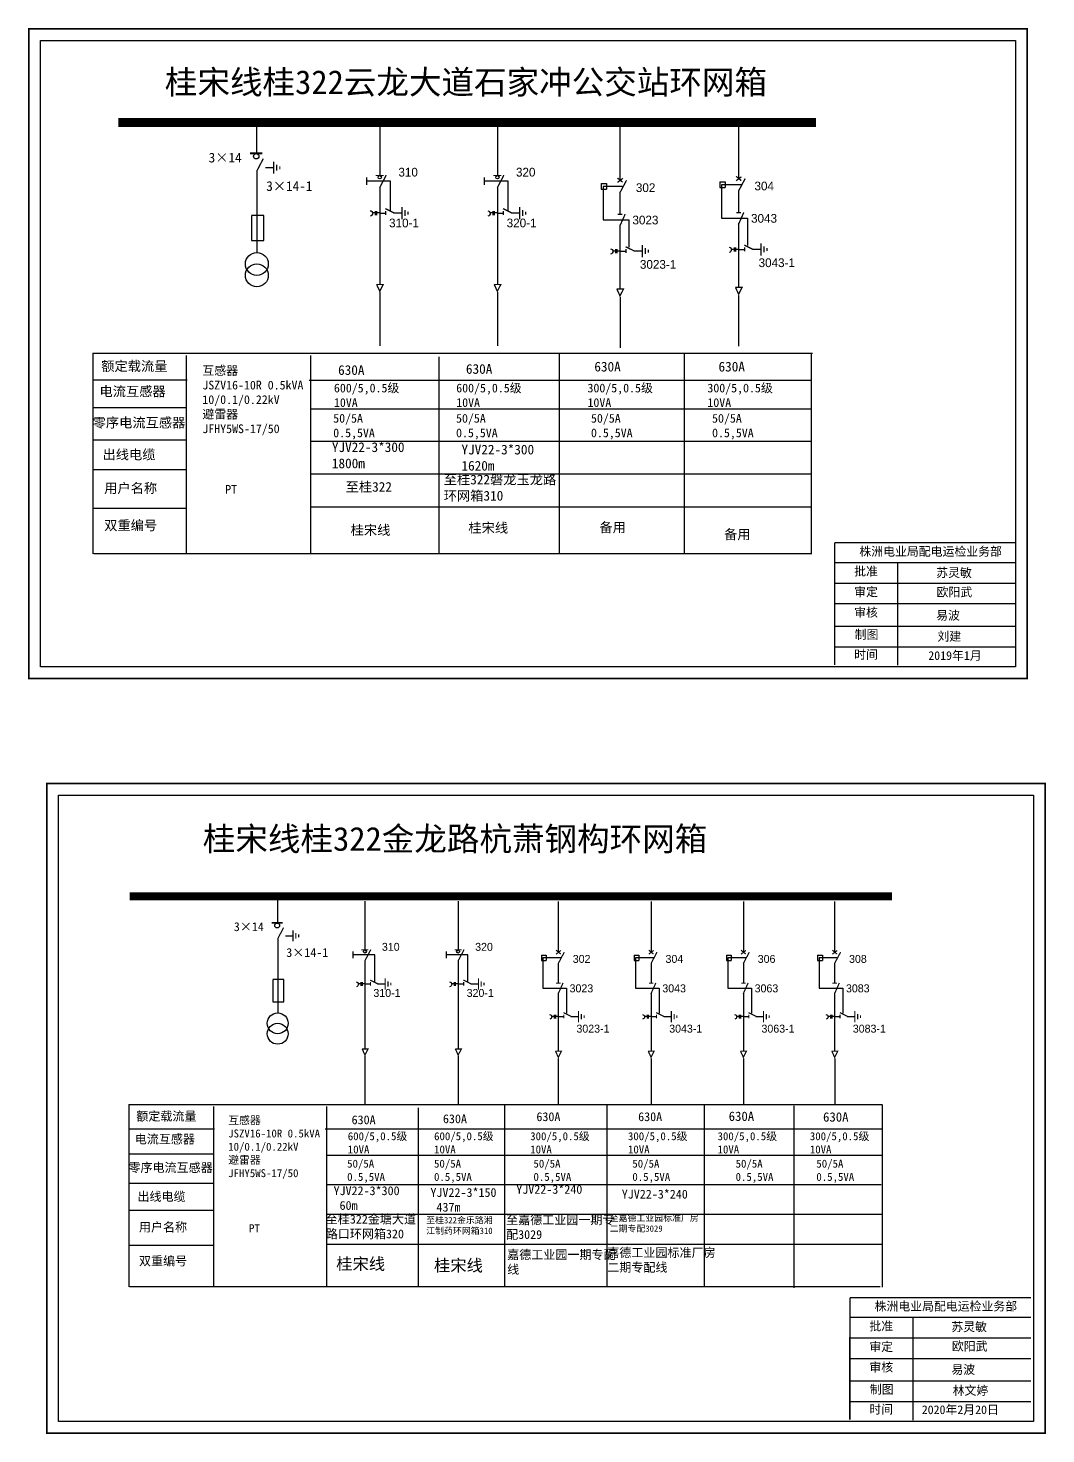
# Model space of a CAD drawing. Extents: x 1290 to 1704, y -528 to -159.
# Drawn here: x 1557.4 to 1685.4, y -527.8 to -351 of the extents above; entities that cross this region are included whole.
import ezdxf

# ---------------------------------------------------------------- set-up
doc = ezdxf.new("R2010")
doc.units = 0
doc.header["$LTSCALE"] = 0.774411
doc.linetypes.add('ACAD_ISO02W100', pattern=[15, 12, -3])
doc.linetypes.add('CENTER', pattern=[50.8, 31.75, -6.35, 6.35, -6.35])
doc.layers.get('0').update_dxf_attribs({"linetype": 'CONTINUOUS'})
doc.layers.add('2', color=7, linetype='CONTINUOUS')
doc.styles.add('hztxt_txtstyle_0.00_0_0', font='simkai.ttf')
doc.styles.add('hztxt_txtstyle_1.80_0_0', font='', dxfattribs={"height": 1.8, "bigfont": 'hztxt.shx'})
doc.styles.add('hztxt_txtstyle_2.70_0_0', font='simkai.ttf', dxfattribs={"height": 2.7})
doc.styles.add('KaiTi_GB2312_txtstyle_1.09_0_0', font='', dxfattribs={"height": 1.0944})
doc.styles.add('KaiTi_txtstyle_0.80_0_0', font='simkai.ttf', dxfattribs={"height": 0.8})
doc.styles.add('KaiTi_txtstyle_1.11_0_0', font='simkai.ttf', dxfattribs={"height": 1.109414})
doc.styles.get("Standard").update_dxf_attribs({"font": '', "height": 2.5})
doc.styles.add('字体', font='', dxfattribs={"height": 2.5})
doc.styles.get('hztxt_txtstyle_1.80_0_0').set_extended_font_data('hztxt')
doc.styles.get('KaiTi_GB2312_txtstyle_1.09_0_0').set_extended_font_data('KaiTi_GB2312')
doc.styles.get('Standard').set_extended_font_data('SimSun')
doc.styles.get('字体').set_extended_font_data('KaiTi_GB2312')

# ---------------------------------------------------------------- blocks, each defined once
blk = doc.blocks.new('JD')
for points in [[(-2, 0.2), (-2, -0.2), (2, 0.2), (2, -0.2)], [(1, -1.2), (1, -0.8), (-1, -1.2), (-1, -0.8)], [(-0.5, -1.8), (-0.5, -2.2), (0.5, -1.8), (0.5, -2.2)]]:
    blk.add_trace(points)

msp = doc.modelspace()

# ---------------------------------------------------------------- linework, layer by layer
at = {"color": 0}
for p, q in [((1586.15, -363.09), (1586.15, -366.71)), ((1601.62, -362.8), (1601.62, -369.53)), ((1616.41, -362.8), (1616.41, -369.53)), ((1631.82, -363.11), (1631.82, -370.17)), ((1646.73, -362.9), (1646.73, -369.96)), ((1586.17, -368.95), (1586.17, -379.21)), ((1587.25, -368.54), (1588.29, -368.54)), ((1601.62, -371.03), (1601.62, -383.24)), ((1616.41, -371.03), (1616.41, -383.24)), ((1629.48, -370.55), (1630.14, -370.55)), ((1629.48, -370.55), (1629.48, -371.28)), ((1630.14, -370.55), (1630.14, -371.28)), ((1644.39, -370.34), (1645.05, -370.34)), ((1644.39, -370.34), (1644.39, -371.08)), ((1644.39, -371.08), (1645.05, -371.08)), ((1645.05, -370.34), (1645.05, -371.08)), ((1629.48, -371.28), (1630.14, -371.28)), ((1631.82, -371.67), (1631.82, -374.39)), ((1646.73, -371.46), (1646.73, -374.18)), ((1601.62, -374.27), (1602.38, -374.27)), ((1603.37, -374.25), (1604.41, -374.25)), ((1616.41, -374.27), (1617.17, -374.27)), ((1618.16, -374.25), (1619.2, -374.25)), ((1631.82, -375.75), (1631.82, -383.79)), ((1646.73, -375.54), (1646.73, -383.58)), ((1631.82, -379.05), (1632.58, -379.05)), ((1633.57, -379.03), (1634.61, -379.03)), ((1646.73, -378.85), (1647.5, -378.85)), ((1648.49, -378.82), (1649.52, -378.82)), ((1577.42, -395.3), (1565.64, -395.3)), ((1577.37, -398.76), (1565.6, -398.76)), ((1577.37, -402.85), (1565.6, -402.85)), ((1577.33, -406.58), (1565.55, -406.58)), ((1577.37, -411.43), (1565.6, -411.43)), ((1611.48, -460.8), (1611.48, -466.92)), ((1624.07, -460.84), (1624.07, -467.25)), ((1635.73, -460.84), (1635.73, -467.25)), ((1647.33, -460.84), (1647.33, -467.25)), ((1658.8, -460.84), (1658.8, -467.25)), ((1611.48, -468.28), (1611.48, -479.38)), ((1621.94, -467.6), (1622.54, -467.6)), ((1621.94, -467.6), (1621.94, -468.27)), ((1621.94, -468.27), (1622.54, -468.27)), ((1622.54, -467.6), (1622.54, -468.27)), ((1633.6, -467.6), (1634.2, -467.6)), ((1633.6, -467.6), (1633.6, -468.27)), ((1633.6, -468.27), (1634.2, -468.27)), ((1634.2, -467.6), (1634.2, -468.27)), ((1645.2, -467.6), (1645.8, -467.6)), ((1645.2, -467.6), (1645.2, -468.27)), ((1645.2, -468.27), (1645.8, -468.27)), ((1645.8, -467.6), (1645.8, -468.27)), ((1656.67, -467.6), (1657.27, -467.6)), ((1656.67, -467.6), (1656.67, -468.27)), ((1656.67, -468.27), (1657.27, -468.27)), ((1657.27, -467.6), (1657.27, -468.27)), ((1624.07, -468.62), (1624.07, -471.09)), ((1635.73, -468.62), (1635.73, -471.09)), ((1647.33, -468.62), (1647.33, -471.09)), ((1658.8, -468.62), (1658.8, -471.09)), ((1611.48, -471.23), (1612.17, -471.23)), ((1613.08, -471.21), (1614.02, -471.21)), ((1624.07, -472.33), (1624.07, -479.64)), ((1635.73, -472.33), (1635.73, -479.64)), ((1647.33, -472.33), (1647.33, -479.64)), ((1658.8, -472.33), (1658.8, -479.64)), ((1624.07, -475.33), (1624.76, -475.33)), ((1625.66, -475.31), (1626.61, -475.31)), ((1635.73, -475.33), (1636.42, -475.33)), ((1637.32, -475.31), (1638.26, -475.31)), ((1647.33, -475.33), (1648.02, -475.33)), ((1648.92, -475.31), (1649.86, -475.31)), ((1658.8, -475.33), (1659.49, -475.33)), ((1660.4, -475.31), (1661.34, -475.31))]:
    msp.add_line(p, q, dxfattribs=at)
at = {"color": 0, "linetype": 'ACAD_ISO02W100'}
for p, q in [((1632.15, -370.93), (1629.69, -370.93)), ((1629.69, -370.93), (1629.69, -375.13)), ((1647.06, -370.73), (1644.6, -370.73)), ((1644.6, -370.73), (1644.6, -374.92)), ((1629.69, -375.13), (1632.94, -375.13)), ((1632.94, -375.13), (1632.94, -378.58)), ((1644.6, -374.92), (1647.85, -374.92)), ((1647.85, -374.92), (1647.85, -378.37)), ((1624.37, -467.95), (1622.13, -467.95)), ((1622.13, -467.95), (1622.13, -471.76)), ((1636.03, -467.95), (1633.79, -467.95)), ((1633.79, -467.95), (1633.79, -471.76)), ((1647.63, -467.95), (1645.39, -467.95)), ((1645.39, -467.95), (1645.39, -471.76)), ((1659.1, -467.95), (1656.86, -467.95)), ((1656.86, -467.95), (1656.86, -471.76)), ((1622.13, -471.76), (1625.09, -471.76)), ((1625.09, -471.76), (1625.09, -474.9)), ((1633.79, -471.76), (1636.74, -471.76)), ((1636.74, -471.76), (1636.74, -474.9)), ((1645.39, -471.76), (1648.34, -471.76)), ((1648.34, -471.76), (1648.34, -474.9)), ((1656.86, -471.76), (1659.82, -471.76)), ((1659.82, -471.76), (1659.82, -474.9))]:
    msp.add_line(p, q, dxfattribs=at)
at = {"color": 0, "linetype": 'CENTER'}
for p, q in [((1601.63, -384.23), (1601.63, -390.98)), ((1616.41, -384.23), (1616.41, -390.98)), ((1631.83, -384.87), (1631.83, -391.21)), ((1646.74, -384.66), (1646.74, -391)), ((1611.49, -480.28), (1611.49, -486.41)), ((1624.07, -480.62), (1624.07, -486.38)), ((1635.73, -480.62), (1635.73, -486.38)), ((1647.33, -480.62), (1647.33, -486.38)), ((1658.81, -480.62), (1658.81, -486.38))]:
    msp.add_line(p, q, dxfattribs=at)
at = {"color": 0, "linetype": 'Continuous'}
for p, q in [((1565.57, -391.91), (1656.01, -391.91)), ((1565.62, -417.15), (1565.62, -391.91)), ((1577.31, -392.18), (1577.31, -417.14)), ((1592.94, -392.18), (1592.94, -417.14)), ((1609.05, -392.35), (1609.05, -417.13)), ((1624.17, -391.96), (1624.17, -417.14)), ((1639.9, -391.96), (1639.9, -417.14)), ((1655.84, -391.98), (1655.84, -417.16)), ((1592.75, -395.28), (1655.84, -395.28)), ((1592.94, -398.91), (1655.84, -398.91)), ((1592.94, -402.96), (1655.84, -402.96)), ((1592.94, -407.06), (1655.84, -407.06)), ((1592.94, -411.23), (1655.84, -411.23)), ((1655.84, -417.15), (1565.7, -417.15)), ((1658.81, -418.21), (1681.56, -418.21)), ((1666.71, -418.21), (1666.71, -431.15)), ((1658.81, -420.81), (1681.56, -420.81)), ((1658.81, -423.4), (1681.56, -423.4)), ((1658.81, -426.23), (1681.56, -426.23)), ((1658.81, -428.82), (1681.56, -428.82)), ((1570.07, -486.4), (1664.73, -486.4)), ((1617.3, -486.44), (1617.3, -509.34)), ((1630.19, -486.44), (1630.19, -509.34)), ((1642.39, -486.46), (1642.39, -509.35)), ((1653.66, -486.54), (1653.66, -509.43)), ((1664.79, -486.41), (1664.79, -509.36)), ((1594.78, -489.46), (1664.77, -489.46)), ((1594.95, -492.76), (1664.79, -492.76)), ((1594.95, -496.44), (1664.67, -496.44)), ((1594.95, -500.17), (1664.86, -500.17)), ((1594.95, -503.96), (1664.77, -503.96)), ((1664.52, -509.34), (1570.19, -509.34)), ((1660.73, -513.15), (1683.48, -513.15)), ((1668.62, -513.15), (1668.62, -526.08)), ((1660.73, -515.75), (1683.48, -515.75)), ((1660.73, -518.34), (1683.48, -518.34)), ((1660.73, -521.16), (1683.48, -521.16)), ((1660.73, -523.75), (1683.48, -523.75))]:
    msp.add_line(p, q, dxfattribs=at)
for p, q in [((1588.78, -460.2), (1588.78, -463.49)), ((1599.76, -460.8), (1599.76, -466.92)), ((1588.8, -465.52), (1588.8, -474.85)), ((1589.78, -465.16), (1590.72, -465.16)), ((1599.76, -468.28), (1599.76, -479.38)), ((1599.76, -471.23), (1600.46, -471.23)), ((1601.36, -471.21), (1602.3, -471.21)), ((1580.84, -489.48), (1570.13, -489.48)), ((1580.8, -492.63), (1570.09, -492.63)), ((1580.8, -496.34), (1570.09, -496.34)), ((1580.76, -499.73), (1570.05, -499.73)), ((1580.8, -504.14), (1570.09, -504.14))]:
    msp.add_line(p, q)
at = {"linetype": 'CENTER'}
msp.add_line((1599.77, -480.28), (1599.77, -486.41), dxfattribs=at)
at = {"linetype": 'Continuous'}
for p, q in [((1570.11, -509.34), (1570.11, -486.4)), ((1580.74, -486.65), (1580.74, -509.34)), ((1594.95, -486.65), (1594.95, -509.34)), ((1606.47, -486.8), (1606.47, -509.32))]:
    msp.add_line(p, q, dxfattribs=at)
at = {"color": 0, "linetype": 'Continuous', "const_width": 0.182}
for points in [[(1557.52, -351.11), (1683, -351.11), (1683, -432.81), (1557.52, -432.81)], [(1559.78, -446.02), (1685.27, -446.02), (1685.27, -527.72), (1559.78, -527.72)]]:
    msp.add_lwpolyline(points, close=True, dxfattribs=at)
at = {"color": 0, "linetype": 'Continuous'}
for points in [[(1559, -352.58), (1681.53, -352.58), (1681.53, -431.33), (1559, -431.33)], [(1561.26, -447.5), (1683.79, -447.5), (1683.79, -526.25), (1561.26, -526.25)]]:
    msp.add_lwpolyline(points, close=True, dxfattribs=at)
at = {"color": 0}
for points, const_width in [([(1568.78, -362.89), (1656.46, -362.89)], 1.1), ([(1585.33, -366.76), (1586.87, -366.76)], 0.261), ([(1586.17, -368.99), (1586.99, -367.43)], 0.165), ([(1601.13, -369.55), (1602.11, -369.55)], 0.165), ([(1601.62, -371.07), (1602.44, -369.51)], 0.165), ([(1615.92, -369.55), (1616.89, -369.55)], 0.165), ([(1616.41, -371.07), (1617.23, -369.51)], 0.165), ([(1631.51, -369.87), (1632.16, -370.4)], 0.165), ([(1631.51, -370.42), (1632.18, -369.91)], 0.165), ([(1631.82, -371.71), (1632.65, -370.15)], 0.165), ([(1646.43, -369.66), (1647.07, -370.2)], 0.165), ([(1646.42, -370.21), (1647.09, -369.71)], 0.165), ([(1646.73, -371.5), (1647.56, -369.94)], 0.165), ([(1602.34, -373.72), (1603.44, -374.27)], 0.165), ([(1602.38, -374.02), (1602.38, -374.52)], 0.165), ([(1617.13, -373.72), (1618.22, -374.27)], 0.165), ([(1617.17, -374.02), (1617.17, -374.52)], 0.165), ([(1631.53, -374.44), (1632.14, -374.44)], 0.165), ([(1631.79, -375.95), (1632.48, -374.4)], 0.165), ([(1646.44, -374.23), (1647.05, -374.23)], 0.165), ([(1646.7, -375.75), (1647.39, -374.19)], 0.165), ([(1647.45, -378.3), (1648.55, -378.85)], 0.165), ([(1632.54, -378.51), (1633.64, -379.05)], 0.165), ([(1632.58, -378.8), (1632.58, -379.31)], 0.165), ([(1647.5, -378.59), (1647.5, -379.1)], 0.165), ([(1601.22, -383.26), (1602.05, -383.26), (1601.63, -384.11), (1601.23, -383.25)], 0.165), ([(1616, -383.26), (1616.84, -383.26), (1616.41, -384.11), (1616.01, -383.25)], 0.165), ([(1646.33, -383.63), (1647.17, -383.63), (1646.74, -384.48), (1646.34, -383.62)], 0.165), ([(1631.42, -383.84), (1632.26, -383.84), (1631.83, -384.69), (1631.43, -383.83)], 0.165), ([(1570.19, -460.2), (1666.03, -460.2)], 0.998), ([(1611.04, -466.93), (1611.92, -466.93)], 0.15), ([(1611.48, -468.32), (1612.23, -466.9)], 0.15), ([(1623.79, -467.48), (1624.39, -467.02)], 0.15), ([(1623.79, -466.98), (1624.38, -467.47)], 0.15), ([(1624.07, -468.65), (1624.82, -467.23)], 0.15), ([(1635.45, -466.98), (1636.04, -467.47)], 0.15), ([(1635.44, -467.48), (1636.05, -467.02)], 0.15), ([(1635.73, -468.65), (1636.48, -467.23)], 0.15), ([(1647.05, -466.98), (1647.63, -467.47)], 0.15), ([(1647.04, -467.48), (1647.65, -467.02)], 0.15), ([(1647.33, -468.65), (1648.08, -467.23)], 0.15), ([(1658.52, -467.48), (1659.13, -467.02)], 0.15), ([(1658.52, -466.98), (1659.11, -467.47)], 0.15), ([(1658.8, -468.65), (1659.55, -467.23)], 0.15), ([(1612.14, -470.73), (1613.13, -471.23)], 0.15), ([(1612.17, -471), (1612.17, -471.46)], 0.15), ([(1623.8, -471.13), (1624.36, -471.13)], 0.15), ([(1624.04, -472.51), (1624.67, -471.1)], 0.15), ([(1635.46, -471.13), (1636.02, -471.13)], 0.15), ([(1635.7, -472.51), (1636.33, -471.1)], 0.15), ([(1647.06, -471.13), (1647.61, -471.13)], 0.15), ([(1647.3, -472.51), (1647.93, -471.1)], 0.15), ([(1658.53, -471.13), (1659.09, -471.13)], 0.15), ([(1658.77, -472.51), (1659.4, -471.1)], 0.15), ([(1624.72, -474.83), (1625.72, -475.33)], 0.15), ([(1624.76, -475.1), (1624.76, -475.56)], 0.15), ([(1636.38, -474.83), (1637.38, -475.33)], 0.15), ([(1636.42, -475.1), (1636.42, -475.56)], 0.15), ([(1647.98, -474.83), (1648.98, -475.33)], 0.15), ([(1648.02, -475.1), (1648.02, -475.56)], 0.15), ([(1659.46, -474.83), (1660.45, -475.33)], 0.15), ([(1659.49, -475.1), (1659.49, -475.56)], 0.15), ([(1611.11, -479.4), (1611.88, -479.4), (1611.49, -480.17), (1611.12, -479.39)], 0.15), ([(1623.7, -479.68), (1624.46, -479.68), (1624.07, -480.45), (1623.71, -479.67)], 0.15), ([(1635.36, -479.68), (1636.12, -479.68), (1635.73, -480.45), (1635.37, -479.67)], 0.15), ([(1646.96, -479.68), (1647.72, -479.68), (1647.33, -480.45), (1646.97, -479.67)], 0.15), ([(1658.44, -479.68), (1659.2, -479.68), (1658.81, -480.45), (1658.44, -479.67)], 0.15)]:
    msp.add_lwpolyline(points, dxfattribs=dict(at, const_width=const_width))
for points in [[(1599.96, -369.8), (1599.96, -370.72)], [(1614.75, -369.8), (1614.75, -370.72)], [(1585.52, -374.63), (1585.52, -377.71), (1587.04, -377.71), (1587.04, -374.6), (1585.52, -374.6)], [(1601.07, -374.26), (1600.72, -374.26)], [(1601.07, -374.03), (1601.07, -374.53)], [(1601.22, -374.03), (1601.22, -374.53)], [(1601.62, -374.26), (1601.22, -374.26)], [(1615.85, -374.26), (1615.51, -374.26)], [(1615.85, -374.03), (1615.85, -374.53)], [(1616.01, -374.03), (1616.01, -374.53)], [(1616.41, -374.26), (1616.01, -374.26)], [(1631.27, -379.05), (1630.92, -379.05)], [(1631.27, -378.81), (1631.27, -379.32)], [(1631.42, -378.81), (1631.42, -379.32)], [(1631.82, -379.05), (1631.42, -379.05)], [(1646.18, -378.84), (1645.83, -378.84)], [(1646.18, -378.61), (1646.18, -379.11)], [(1646.33, -378.61), (1646.33, -379.11)], [(1646.73, -378.84), (1646.33, -378.84)], [(1610.98, -471.22), (1610.66, -471.22)], [(1610.98, -471.01), (1610.98, -471.46)], [(1611.12, -471.01), (1611.12, -471.46)], [(1611.48, -471.22), (1611.12, -471.22)], [(1623.57, -475.32), (1623.25, -475.32)], [(1623.57, -475.11), (1623.57, -475.57)], [(1623.71, -475.11), (1623.71, -475.57)], [(1624.07, -475.32), (1623.71, -475.32)], [(1635.23, -475.32), (1634.91, -475.32)], [(1635.23, -475.11), (1635.23, -475.57)], [(1635.37, -475.11), (1635.37, -475.57)], [(1635.73, -475.32), (1635.37, -475.32)], [(1646.82, -475.32), (1646.51, -475.32)], [(1646.82, -475.11), (1646.82, -475.57)], [(1646.96, -475.11), (1646.96, -475.57)], [(1647.33, -475.32), (1646.96, -475.32)], [(1658.3, -475.32), (1657.98, -475.32)], [(1658.3, -475.11), (1658.3, -475.57)], [(1658.44, -475.11), (1658.44, -475.57)], [(1658.8, -475.32), (1658.44, -475.32)]]:
    msp.add_lwpolyline(points, dxfattribs=at)
at = {"color": 0, "linetype": 'ACAD_ISO02W100'}
for points in [[(1602.97, -374.01), (1602.97, -370.26), (1599.96, -370.26)], [(1617.76, -374.01), (1617.76, -370.26), (1614.75, -370.26)], [(1612.71, -470.99), (1612.71, -467.58), (1609.97, -467.58)]]:
    msp.add_lwpolyline(points, dxfattribs=at)
at = {"color": 0}
for points in [[(1600.42, -373.98, -0.877934), (1600.44, -374.65)], [(1615.21, -373.98, -0.877934), (1615.22, -374.65)], [(1630.63, -378.76, -0.877934), (1630.64, -379.43)], [(1645.54, -378.55, -0.877934), (1645.55, -379.22)], [(1610.4, -470.96, -0.877934), (1610.41, -471.57)], [(1622.98, -475.07, -0.877934), (1622.99, -475.67)], [(1634.64, -475.07, -0.877934), (1634.65, -475.67)], [(1646.24, -475.07, -0.877934), (1646.25, -475.67)], [(1657.72, -475.07, -0.877934), (1657.73, -475.67)]]:
    msp.add_lwpolyline(points, format="xyb", dxfattribs=at)
at = {"color": 0, "linetype": 'Continuous', "const_width": 0.182}
for points in [[(1658.81, -415.74), (1658.8, -431.11)], [(1658.81, -415.74), (1681.56, -415.74)], [(1660.73, -510.67), (1660.71, -526.04)], [(1660.73, -510.67), (1683.48, -510.67)]]:
    msp.add_lwpolyline(points, dxfattribs=at)
for points, const_width in [([(1588.03, -463.54), (1589.43, -463.54)], 0.238), ([(1588.8, -465.56), (1589.54, -464.14)], 0.15), ([(1599.32, -466.93), (1600.21, -466.93)], 0.15), ([(1599.76, -468.32), (1600.51, -466.9)], 0.15), ([(1600.42, -470.73), (1601.42, -471.23)], 0.15), ([(1600.46, -471), (1600.46, -471.46)], 0.15), ([(1599.4, -479.4), (1600.16, -479.4), (1599.77, -480.17), (1599.41, -479.39)], 0.15)]:
    msp.add_lwpolyline(points, dxfattribs=dict(const_width=const_width))
for points in [[(1598.25, -467.16), (1598.25, -468)], [(1609.97, -467.16), (1609.97, -468)], [(1588.2, -470.69), (1588.2, -473.49), (1589.59, -473.49), (1589.59, -470.66), (1588.2, -470.66)], [(1599.26, -471.22), (1598.95, -471.22)], [(1599.26, -471.01), (1599.26, -471.46)], [(1599.4, -471.01), (1599.4, -471.46)], [(1599.76, -471.22), (1599.4, -471.22)]]:
    msp.add_lwpolyline(points)
at = {"linetype": 'ACAD_ISO02W100'}
msp.add_lwpolyline([(1600.99, -470.99), (1600.99, -467.58), (1598.25, -467.58)], dxfattribs=at)
msp.add_lwpolyline([(1598.68, -470.96, -0.877934), (1598.69, -471.57)], format="xyb")
at = {"color": 0}
for centre, radius in [((1586.1, -367.13), 0.335), ((1601.62, -369.78), 0.211), ((1616.41, -369.78), 0.211), ((1611.48, -467.15), 0.192)]:
    msp.add_circle(centre, radius, dxfattribs=at)
for centre, radius in [((1588.73, -463.87), 0.305), ((1599.76, -467.15), 0.192)]:
    msp.add_circle(centre, radius)
at = {"layer": '2', "color": 0}
for centre in [(1586.18, -380.67), (1586.18, -382.11)]:
    msp.add_circle(centre, 1.44, dxfattribs=at)
at = {"layer": '2'}
for centre in [(1588.8, -476.18), (1588.8, -477.49)]:
    msp.add_circle(centre, 1.31, dxfattribs=at)

# ---------------------------------------------------------------- block references
at = {"color": 0, "rotation": 90}
for p, xscale, yscale, zscale in [((1588.3, -368.57), 0.3844120780053686, 0.3844120780053686, 0.3844120780054647), ((1604.42, -374.28), 0.3844120780053686, 0.3844120780053686, 0.3844120780054647), ((1619.21, -374.28), 0.3844120780053686, 0.3844120780053686, 0.3844120780054647), ((1634.62, -379.06), 0.3844120780053686, 0.3844120780053686, 0.3844120780054647), ((1649.54, -378.85), 0.3844120780053686, 0.3844120780053686, 0.3844120780054647), ((1614.03, -471.23), 0.3494655254594932, 0.3494655254594932, 0.3494655254595134), ((1626.62, -475.34), 0.3494655254594932, 0.3494655254594932, 0.3494655254595134), ((1638.28, -475.34), 0.3494655254594932, 0.3494655254594932, 0.3494655254595134), ((1649.87, -475.34), 0.3494655254594932, 0.3494655254594932, 0.3494655254595134), ((1661.35, -475.34), 0.3494655254594932, 0.3494655254594932, 0.3494655254595134)]:
    msp.add_blockref('JD', p, dxfattribs=dict(at, xscale=xscale, yscale=yscale, zscale=zscale))
at = {"xscale": 0.3494655254594932, "yscale": 0.3494655254594932, "zscale": 0.3494655254595134, "rotation": 90}
for p in [(1590.73, -465.18), (1602.31, -471.23)]:
    msp.add_blockref('JD', p, dxfattribs=at)

# ---------------------------------------------------------------- texts
at = {"color": 0, "linetype": 'Continuous', "style": 'hztxt_txtstyle_2.70_0_0'}
for s, p in [('3×14', (1580.12, -367.91)), ('3×14-1', (1587.36, -371.49))]:
    msp.add_text(s, height=1.22, dxfattribs=at).set_placement(p)
at = {"color": 0, "style": 'hztxt_txtstyle_1.80_0_0'}
for s, height, p in [('310', 1.098, (1603.97, -369.68)), ('320', 1.098, (1618.75, -369.68)), ('302', 1.098, (1633.82, -371.63)), ('304', 1.098, (1648.73, -371.42)), ('3023', 1.098, (1633.39, -375.7)), ('3043', 1.098, (1648.3, -375.49)), ('310-1', 1.098, (1602.8, -376.07)), ('320-1', 1.098, (1617.58, -376.07)), ('3043-1', 1.098, (1649.25, -381.07)), ('3023-1', 1.098, (1634.33, -381.28)), ('320', 0.998, (1613.62, -467.06)), ('302', 0.998, (1625.89, -468.58)), ('304', 0.998, (1637.55, -468.58)), ('306', 0.998, (1649.14, -468.58)), ('308', 0.998, (1660.62, -468.58)), ('320-1', 0.998, (1612.55, -472.86)), ('3023', 0.998, (1625.49, -472.28)), ('3043', 0.998, (1637.15, -472.28)), ('3063', 0.998, (1648.75, -472.28)), ('3083', 0.998, (1660.23, -472.28)), ('3023-1', 0.998, (1626.35, -477.35)), ('3043-1', 0.998, (1638.01, -477.35)), ('3063-1', 0.998, (1649.61, -477.35)), ('3083-1', 0.998, (1661.09, -477.35))]:
    msp.add_text(s, height=height, dxfattribs=at).set_placement(p)
at = {"linetype": 'Continuous', "style": 'hztxt_txtstyle_2.70_0_0'}
for s, p in [('3×14', (1583.29, -464.58)), ('3×14-1', (1589.88, -467.83))]:
    msp.add_text(s, height=1.109, dxfattribs=at).set_placement(p)
at = {"style": 'hztxt_txtstyle_1.80_0_0'}
for s, p in [('310', (1601.9, -467.06)), ('310-1', (1600.83, -472.86))]:
    msp.add_text(s, height=0.998, dxfattribs=at).set_placement(p)
for p in [(1596.16, -507.18), (1608.45, -507.38)]:
    msp.add_text('桂宋线', height=1.5).set_placement(p)
at = {"color": 0, "linetype": 'Continuous', "attachment_point": 1}
for s, insert, char_height, width, style in [(' 桂宋线桂322云龙大道石家冲公交站环网箱', (1572.58, -356.31), 3, 85.7498, '字体'), ('{\\fSimSun|b0|i0|c134|p2;额定载流量}', (1566.62, -392.91), 1.2204, 19.6738, 'hztxt_txtstyle_2.70_0_0'), ('\\A1;{\\fSimSun|b0|i0|c134|p2;互感器\\PJSZV16-10R 0.5kVA\\P10/0.1/0.22kV\\P避雷器\\PJFHY5WS-17/50}', (1579.33, -393.53), 1.0983, 20.2524, 'hztxt_txtstyle_2.70_0_0'), ('{\\fSimSun|b0|i0|c134|p2;630A}', (1596.39, -393.41), 1.2204, 19.6738, 'hztxt_txtstyle_2.70_0_0'), ('{\\fSimSun|b0|i0|c134|p2;630A}', (1612.46, -393.27), 1.2204, 19.6738, 'hztxt_txtstyle_2.70_0_0'), ('{\\fSimSun|b0|i0|c134|p2;630A}', (1628.6, -392.98), 1.2204, 19.6738, 'hztxt_txtstyle_2.70_0_0'), ('{\\fSimSun|b0|i0|c134|p2;630A}', (1644.21, -392.98), 1.2204, 19.6738, 'hztxt_txtstyle_2.70_0_0'), ('{\\fSimSun|b0|i0|c134|p2;电流互感器}', (1566.4, -396.09), 1.2204, 19.6738, 'hztxt_txtstyle_2.70_0_0'), ('\\A1;{\\fSimSun|b0|i0|c134|p2;600/5,0.5级\\P10VA}', (1595.87, -395.73), 1.0983, 20.2524, 'hztxt_txtstyle_2.70_0_0'), ('\\A1;{\\fSimSun|b0|i0|c134|p2;600/5,0.5级\\P10VA}', (1611.24, -395.73), 1.0983, 20.2524, 'hztxt_txtstyle_2.70_0_0'), ('\\A1;{\\fSimSun|b0|i0|c134|p2;300/5,0.5级\\P10VA}', (1627.74, -395.73), 1.0983, 20.2524, 'hztxt_txtstyle_2.70_0_0'), ('\\A1;{\\fSimSun|b0|i0|c134|p2;300/5,0.5级\\P10VA}', (1642.81, -395.73), 1.0983, 20.2524, 'hztxt_txtstyle_2.70_0_0'), ('{\\fSimSun|b0|i0|c134|p2;50/5A\\P0.5,5VA}', (1595.78, -399.54), 1.0983, 19.6738, 'hztxt_txtstyle_2.70_0_0'), ('{\\fSimSun|b0|i0|c134|p2;50/5A\\P0.5,5VA}', (1611.22, -399.54), 1.0983, 19.6738, 'hztxt_txtstyle_2.70_0_0'), ('{\\fSimSun|b0|i0|c134|p2;50/5A\\P0.5,5VA}', (1628.18, -399.54), 1.0983, 19.6738, 'hztxt_txtstyle_2.70_0_0'), ('{\\fSimSun|b0|i0|c134|p2;50/5A\\P0.5,5VA}', (1643.4, -399.54), 1.0983, 19.6738, 'hztxt_txtstyle_2.70_0_0'), ('{\\fSimSun|b0|i0|c134|p2;零序电流互感器}', (1565.54, -400.02), 1.2204, 19.6738, 'hztxt_txtstyle_2.70_0_0'), ('YJV22-3*300\\P1800m', (1595.61, -403.11), 1.2204, 19.6738, 'hztxt_txtstyle_2.70_0_0'), ('{\\fSimSun|b0|i0|c134|p2;出线电缆}', (1566.78, -404.03), 1.2204, 19.6738, 'hztxt_txtstyle_2.70_0_0'), ('YJV22-3*300\\P1620m', (1611.9, -403.41), 1.2204, 19.6738, 'hztxt_txtstyle_2.70_0_0'), ('{\\fSimSun|b0|i0|c134|p2;用户名称}', (1566.99, -408.26), 1.2204, 19.6738, 'hztxt_txtstyle_2.70_0_0'), ('{\\fSimSun|b0|i0|c134|p2;至桂322}', (1597.34, -408.1), 1.2204, 10.5639, 'hztxt_txtstyle_2.70_0_0'), ('{\\fSimSun|b0|i0|c134|p2;至桂322磐龙玉龙路环网箱310}', (1609.67, -407.18), 1.2204, 14.4381, 'hztxt_txtstyle_2.70_0_0'), ('{\\fSimSun|b0|i0|c134|p2;PT}', (1582.2, -408.48), 1.1026, 8.5785, 'hztxt_txtstyle_0.00_0_0'), ('{\\fSimSun|b0|i0|c134|p2;双重编号}', (1566.99, -412.94), 1.2204, 19.6738, 'hztxt_txtstyle_2.70_0_0'), ('{\\fSimSun|b0|i0|c134|p2;桂宋线}', (1597.97, -413.53), 1.2204, 10.5639, 'hztxt_txtstyle_2.70_0_0'), ('{\\fSimSun|b0|i0|c134|p2;桂宋线}', (1612.77, -413.25), 1.2204, 10.5639, 'hztxt_txtstyle_2.70_0_0'), ('{\\fSimSun|b0|i0|c134|p2;备用}', (1629.24, -413.19), 1.2204, 19.6738, 'hztxt_txtstyle_2.70_0_0'), ('{\\fSimSun|b0|i0|c134|p2;备用}', (1644.91, -414.07), 1.2204, 19.6738, 'hztxt_txtstyle_2.70_0_0'), ('株洲电业局配电运检业务部', (1661.92, -416.29), 1.0944, 29.9201, '字体'), ('{\\fKaiTi_GB2312|b0|i0|c134|p49;批准}', (1661.26, -418.78), 1.0944, 8.5588, '字体'), ('{\\fSimSun|b0|i0|c134|p2;苏灵敏}', (1671.57, -418.96), 1.0944, 8.5588, '字体'), ('\\f\uffbfﾬￌﾣﾤ_GB2312|b0|i0|c134|p49;审定', (1661.26, -421.38), 1.0944, 8.5588, '字体'), ('{\\fSimSun|b0|i0|c134|p2;欧阳武}', (1671.62, -421.4), 1.0944, 8.5588, '字体'), ('\\f\uffbfﾬￌﾣﾤ_GB2312|b0|i0|c134|p49;审核', (1661.26, -423.96), 1.0944, 8.5588, '字体'), ('易波', (1671.57, -424.33), 1.094, 8.5588, '字体'), ('\\f\uffbfﾬￌﾣﾤ_GB2312|b0|i0|c134|p49;制图', (1661.32, -426.74), 1.0944, 8.5588, '字体'), ('{\\fSimSun|b0|i0|c134|p2;刘建}', (1671.73, -426.97), 1.0944, 8.5588, '字体'), ('\\f\uffbfﾬￌﾣﾤ_GB2312|b0|i0|c134|p49;时间', (1661.26, -429.25), 1.0944, 8.5588, '字体'), ('2019{\\fSimSun|b0|i0|c134|p2;年}1{\\fSimSun|b0|i0|c134|p2;月}', (1670.58, -429.38), 1.0944, 16.0081, '字体'), ('{\\fSimSun|b0|i0|c134|p2;桂宋线桂322金龙路杭萧钢构环网箱}', (1579.39, -451.48), 3, 80.4201, '字体'), ('{\\fSimSun|b0|i0|c134|p2;630A}', (1609.57, -487.63), 1.1094, 17.8852, 'hztxt_txtstyle_2.70_0_0'), ('{\\fSimSun|b0|i0|c134|p2;630A}', (1621.32, -487.37), 1.1094, 17.8852, 'hztxt_txtstyle_2.70_0_0'), ('{\\fSimSun|b0|i0|c134|p2;630A}', (1634.11, -487.37), 1.1094, 17.8852, 'hztxt_txtstyle_2.70_0_0'), ('{\\fSimSun|b0|i0|c134|p2;630A}', (1645.49, -487.28), 1.1757, 9.454, 'hztxt_txtstyle_0.00_0_0'), ('{\\fSimSun|b0|i0|c134|p2;630A}', (1657.35, -487.37), 1.1757, 9.454, 'hztxt_txtstyle_0.00_0_0'), ('\\A1;{\\fSimSun|b0|i0|c134|p2;600/5,0.5级\\P10VA}', (1608.46, -489.88), 0.9985, 18.4113, 'hztxt_txtstyle_2.70_0_0'), ('\\A1;{\\fSimSun|b0|i0|c134|p2;300/5,0.5级\\P10VA}', (1620.54, -489.88), 0.9985, 18.4113, 'hztxt_txtstyle_2.70_0_0'), ('\\A1;{\\fSimSun|b0|i0|c134|p2;300/5,0.5级\\P10VA}', (1632.83, -489.88), 0.9985, 18.4113, 'hztxt_txtstyle_2.70_0_0'), ('\\A1;{\\fSimSun|b0|i0|c134|p2;300/5,0.5级\\P10VA}', (1644.09, -489.88), 0.9985, 18.4113, 'hztxt_txtstyle_2.70_0_0'), ('\\A1;{\\fSimSun|b0|i0|c134|p2;300/5,0.5级\\P10VA}', (1655.69, -489.88), 0.9985, 18.4113, 'hztxt_txtstyle_2.70_0_0'), ('{\\fSimSun|b0|i0|c134|p2;50/5A\\P0.5,5VA}', (1608.45, -493.33), 0.9985, 17.8852, 'hztxt_txtstyle_2.70_0_0'), ('{\\fSimSun|b0|i0|c134|p2;50/5A\\P0.5,5VA}', (1620.95, -493.33), 0.9985, 17.8852, 'hztxt_txtstyle_2.70_0_0'), ('{\\fSimSun|b0|i0|c134|p2;50/5A\\P0.5,5VA}', (1633.38, -493.33), 0.9985, 17.8852, 'hztxt_txtstyle_2.70_0_0'), ('{\\fSimSun|b0|i0|c134|p2;50/5A\\P0.5,5VA}', (1646.36, -493.33), 0.9985, 17.8852, 'hztxt_txtstyle_2.70_0_0'), ('{\\fSimSun|b0|i0|c134|p2;50/5A\\P0.5,5VA}', (1656.51, -493.33), 0.9985, 17.8852, 'hztxt_txtstyle_2.70_0_0'), ('{\\fSimSun|b0|i0|c134|p2;YJV22-3*240}', (1618.79, -496.51), 1.1094, 17.8852, 'hztxt_txtstyle_2.70_0_0'), ('{\\fSimSun|b0|i0|c134|p2;嘉德工业园一期专配线}', (1617.65, -504.73), 1.1094, 13.6226, 'hztxt_txtstyle_2.70_0_0'), ('{\\fSimSun|b0|i0|c134|p2;嘉德工业园标准厂房二期专配线}', (1630.23, -504.47), 1.1094, 13.6226, 'hztxt_txtstyle_2.70_0_0'), ('株洲电业局配电运检业务部', (1663.83, -511.22), 1.0944, 29.9201, '字体'), ('{\\fKaiTi_GB2312|b0|i0|c134|p49;批准}', (1663.17, -513.72), 1.0944, 8.5588, '字体'), ('{\\fSimSun|b0|i0|c134|p2;苏灵敏}', (1673.48, -513.81), 1.0944, 8.5588, '字体'), ('\\f\uffbfﾬￌﾣﾤ_GB2312|b0|i0|c134|p49;审定', (1663.17, -516.31), 1.0944, 8.5588, '字体'), ('{\\fSimSun|b0|i0|c134|p2;欧阳武}', (1673.54, -516.25), 1.0944, 8.5588, '字体'), ('\\f\uffbfﾬￌﾣﾤ_GB2312|b0|i0|c134|p49;审核', (1663.17, -518.89), 1.0944, 8.5588, '字体'), ('易波', (1673.48, -519.18), 1.094, 8.5588, '字体'), ('\\f\uffbfﾬￌﾣﾤ_GB2312|b0|i0|c134|p49;制图', (1663.23, -521.67), 1.0944, 8.5588, '字体'), ('\\f\uffbfﾬￌﾣﾤ_GB2312|b0|i0|c134|p49;时间', (1663.17, -524.18), 1.0944, 8.5588, '字体')]:
    msp.add_mtext(s, dxfattribs=dict(at, insert=insert, char_height=char_height, width=width, style=style))
at = {"linetype": 'Continuous', "attachment_point": 1}
for s, insert, char_height, width, style in [('{\\fSimSun|b0|i0|c134|p2;额定载流量}', (1571.02, -487.31), 1.1094, 17.8852, 'hztxt_txtstyle_2.70_0_0'), ('\\A1;{\\fSimSun|b0|i0|c134|p2;互感器\\PJSZV16-10R 0.5kVA\\P10/0.1/0.22kV\\P避雷器\\PJFHY5WS-17/50}', (1582.58, -487.87), 0.9985, 18.4113, 'hztxt_txtstyle_2.70_0_0'), ('{\\fSimSun|b0|i0|c134|p2;630A}', (1598.09, -487.76), 1.1094, 17.8852, 'hztxt_txtstyle_2.70_0_0'), ('\\A1;{\\fSimSun|b0|i0|c134|p2;600/5,0.5级\\P10VA}', (1597.61, -489.88), 0.9985, 18.4113, 'hztxt_txtstyle_2.70_0_0'), ('{\\fSimSun|b0|i0|c134|p2;电流互感器}', (1570.83, -490.19), 1.1094, 17.8852, 'hztxt_txtstyle_2.70_0_0'), ('{\\fSimSun|b0|i0|c134|p2;50/5A\\P0.5,5VA}', (1597.53, -493.33), 0.9985, 17.8852, 'hztxt_txtstyle_2.70_0_0'), ('{\\fSimSun|b0|i0|c134|p2;零序电流互感器}', (1570.04, -493.77), 1.1094, 17.8852, 'hztxt_txtstyle_2.70_0_0'), ('{\\fSimSun|b0|i0|c134|p2;YJV22-3*300\\P 60m}', (1595.82, -496.68), 1.1094, 17.8852, 'hztxt_txtstyle_2.70_0_0'), ('{\\fSimSun|b0|i0|c134|p2;出线电缆}', (1571.17, -497.41), 1.1094, 17.8852, 'hztxt_txtstyle_2.70_0_0'), ('{\\fSimSun|b0|i0|c134|p2;至桂322金塘大道路口环网箱320}', (1594.84, -500.26), 1.1094, 11.9354, 'hztxt_txtstyle_2.70_0_0'), ('{\\fSimSun|b0|i0|c134|p2;用户名称}', (1571.36, -501.26), 1.1094, 17.8852, 'hztxt_txtstyle_2.70_0_0'), ('{\\fSimSun|b0|i0|c134|p2;PT}', (1585.19, -501.46), 1.0024, 7.7986, 'hztxt_txtstyle_0.00_0_0'), ('{\\fSimSun|b0|i0|c134|p2;双重编号}', (1571.36, -505.52), 1.1094, 17.8852, 'hztxt_txtstyle_2.70_0_0')]:
    msp.add_mtext(s, dxfattribs=dict(at, insert=insert, char_height=char_height, width=width, style=style))
at = {"color": 7, "linetype": 'Continuous', "attachment_point": 1}
for s, insert, char_height, width, style in [('{\\fSimSun|b0|i0|c134|p2;YJV22-3*150\\P 437m}', (1608, -496.9), 1.1094, 17.8852, 'KaiTi_txtstyle_1.11_0_0'), ('{\\fSimSun|b0|i0|c134|p2;YJV22-3*240}', (1632.05, -497.11), 1.1094, 17.8852, 'KaiTi_txtstyle_1.11_0_0'), ('{\\fSimSun|b0|i0|c134|p2;至嘉德工业园一期专配3029}', (1617.51, -500.34), 1.1094, 13.6226, 'KaiTi_txtstyle_1.11_0_0'), ('{\\fSimSun|b0|i0|c134|p2;至嘉德工业园标准厂房二期专配3029}', (1630.53, -500.26), 0.8, 11.957, 'KaiTi_txtstyle_1.11_0_0'), ('{\\fSimSun|b0|i0|c134|p2;至桂322金乐路湘江制药环网箱310}', (1607.46, -500.54), 0.8, 8.7935, 'KaiTi_txtstyle_0.80_0_0'), ('{\\fSimSun|b0|i0|c134|p2;林文婷}', (1673.64, -521.82), 1.0944, 8.5588, 'KaiTi_GB2312_txtstyle_1.09_0_0'), ('2020{\\fSimSun|b0|i0|c134|p2;年}2{\\fSimSun|b0|i0|c134|p2;月20日}', (1669.76, -524.23), 1.0944, 16.0081, 'KaiTi_GB2312_txtstyle_1.09_0_0')]:
    msp.add_mtext(s, dxfattribs=dict(at, insert=insert, char_height=char_height, width=width, style=style))

doc.saveas('drawing.dxf')
